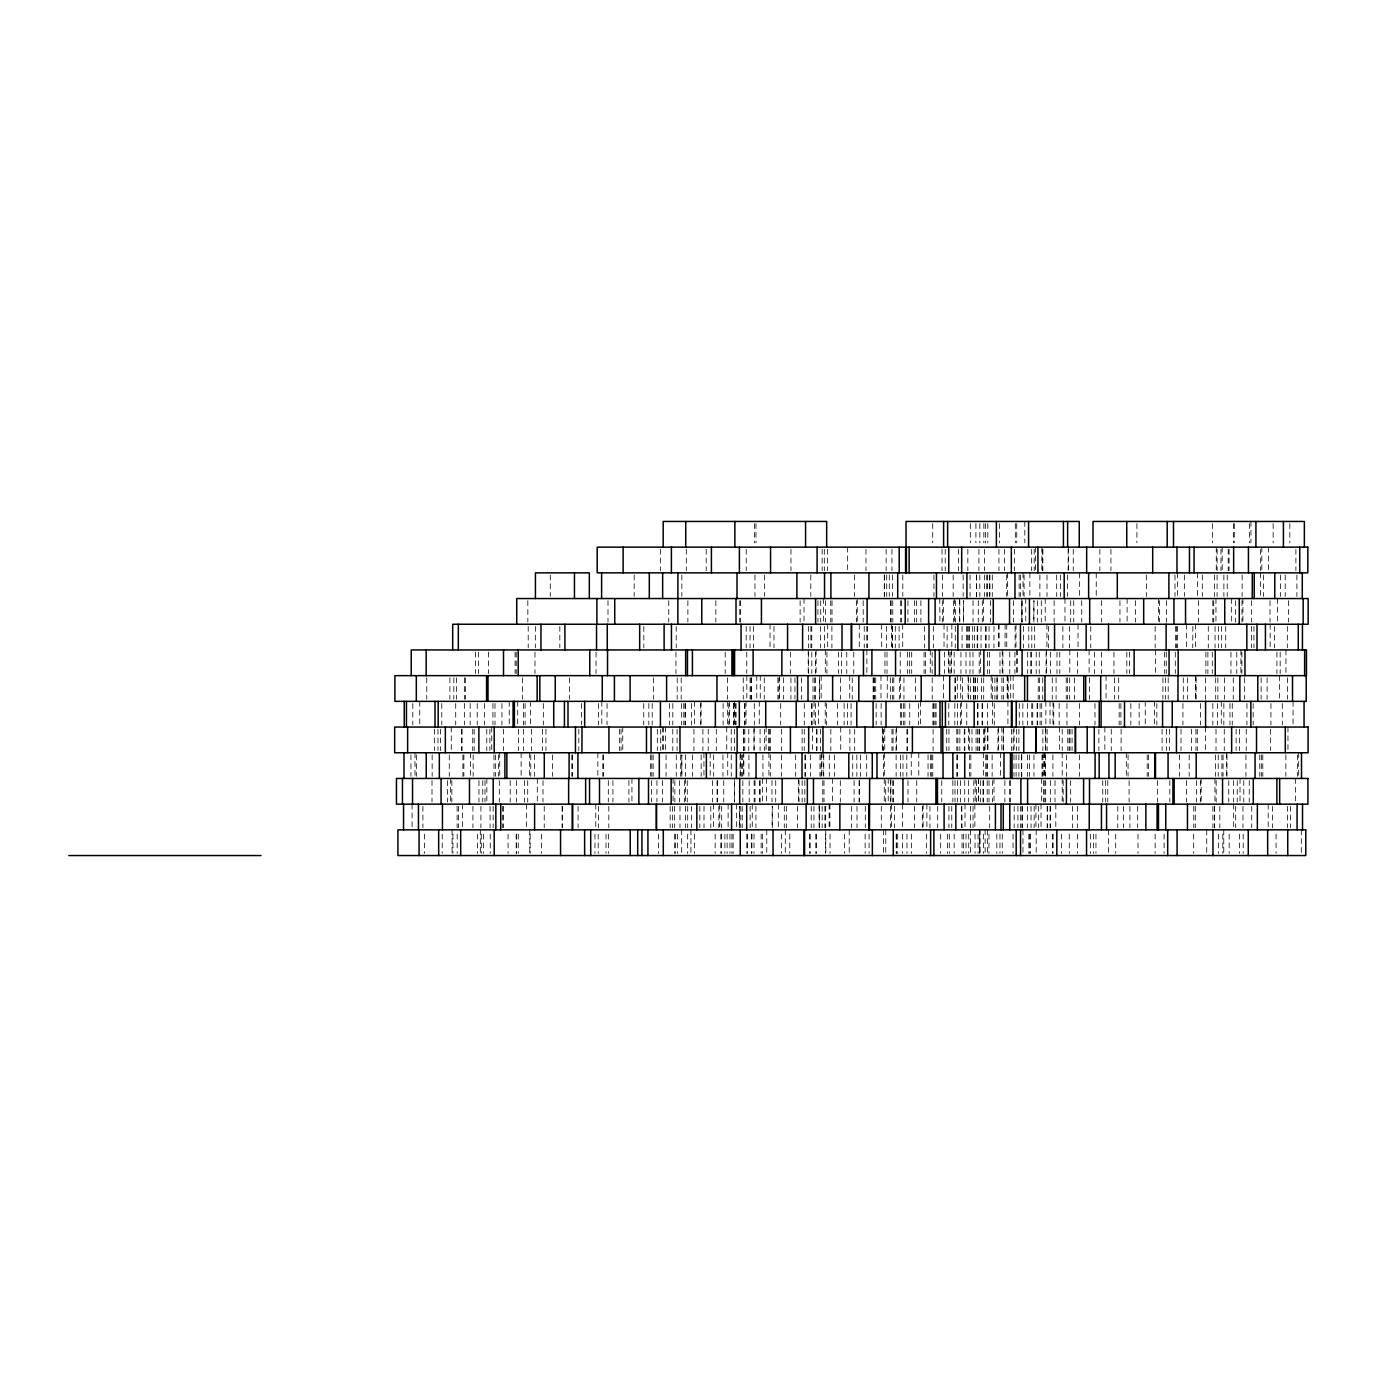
<?xml version="1.0" encoding="UTF-8"?>
<svg xmlns="http://www.w3.org/2000/svg" width="1377" height="1377" viewBox="0 0 1377 1377"><rect width="100%" height="100%" fill="white"/><g stroke="black" fill="none" stroke-linecap="round" stroke-linejoin="round"><path stroke-width="0.75" stroke-dasharray="5 3.75" d="M1301.299 829.849L1301.299 853.413M1298.683 752.754L1298.683 776.318M1297.392 754.889L1297.392 776.318M1296.893 574.984L1296.893 596.413M1295.895 549.285L1295.895 570.698M1295.361 778.453L1295.361 802.016M1293.072 701.358L1293.072 724.904M1290.438 806.302L1290.438 827.715M1289.819 523.587L1289.819 542.865M1288.614 600.682L1288.614 622.111M1287.96 727.056L1287.96 750.603M1287.426 677.794L1287.426 699.206M1287.529 806.302L1287.529 827.715M1287.323 626.397L1287.323 647.81M1285.946 649.944L1285.946 673.508M1285.877 754.889L1285.877 776.318M1285.206 574.984L1285.206 596.413M1282.297 703.492L1282.297 724.904M1280.507 574.984L1280.507 596.413M1280.162 652.096L1280.162 673.508M1279.44 675.642L1279.44 699.206M1277.615 598.547L1277.615 622.111M1276.927 652.096L1276.927 673.508M1276.066 834.135L1276.066 853.413M1274.534 626.397L1274.534 647.81M1273.157 523.587L1273.157 542.865M1272.382 806.302L1272.382 827.715M1270.937 703.492L1270.937 724.904M1270.661 729.19L1270.661 750.603M1270.007 600.682L1270.007 622.111M1270.162 624.246L1270.162 647.81M1268.458 547.151L1268.458 570.698M1268.183 804.151L1268.183 827.715M1267.098 677.794L1267.098 699.206M1263.57 574.984L1263.57 596.413M1262.795 754.889L1262.795 776.318M1261.831 547.151L1261.831 570.698M1261.315 754.889L1261.315 776.318M1261.125 677.794L1261.125 699.206M1260.643 549.285L1260.643 570.698M1260.523 572.849L1260.523 596.413M1259.766 754.889L1259.766 776.318M1253.948 626.397L1253.948 647.81M1253.173 703.492L1253.173 724.904M1251.71 806.302L1251.71 827.715M1251.486 600.682L1251.486 622.111M1251.469 626.397L1251.469 647.81M1250.953 521.453L1250.953 542.865M1249.628 523.587L1249.628 542.865M1249.249 780.587L1249.249 802.016M1246.942 703.492L1246.942 724.904M1246.237 729.19L1246.237 750.603M1245.944 754.889L1245.944 776.318M1244.653 677.794L1244.653 699.206M1243.792 780.587L1243.792 802.016M1242.966 806.302L1242.966 827.715M1243.19 834.135L1243.19 853.413M1242.915 598.547L1242.915 622.111M1242.123 574.984L1242.123 596.413M1242.002 600.682L1242.002 622.111M1241.882 652.096L1241.882 673.508M1240.918 649.944L1240.918 673.508M1240.023 778.453L1240.023 802.016M1239.61 834.135L1239.61 853.413M1239.369 729.19L1239.369 750.603M1237.234 780.587L1237.234 802.016M1236.77 652.096L1236.77 673.508M1236.133 729.19L1236.133 750.603M1235.496 600.682L1235.496 622.111M1235.668 806.302L1235.668 827.715M1234.291 523.587L1234.291 542.865M1233.482 523.587L1233.482 542.865M1233.551 780.587L1233.551 802.016M1233.672 804.151L1233.672 827.715M1233.258 677.794L1233.258 699.206M1232.26 703.492L1232.26 724.904M1231.331 598.547L1231.331 622.111M1230.952 652.096L1230.952 673.508M1229.971 703.492L1229.971 724.904M1229.162 834.135L1229.162 853.413M1229.076 549.285L1229.076 570.698M1228.749 780.587L1228.749 802.016M1228.215 549.285L1228.215 570.698M1227.217 574.984L1227.217 596.413M1226.941 754.889L1226.941 776.318M1226.7 752.754L1226.7 776.318M1225.719 626.397L1225.719 647.81M1224.377 677.794L1224.377 699.206M1224.256 729.19L1224.256 750.603M1223.895 574.984L1223.895 596.413M1223.843 703.492L1223.843 724.904M1223.774 829.849L1223.774 853.413M1223.051 754.889L1223.051 776.318M1222.81 834.135L1222.81 853.413M1222.174 547.151L1222.174 570.698M1221.898 754.889L1221.898 776.318M1221.657 626.397L1221.657 647.81M1221.279 701.358L1221.279 724.904M1220.986 549.285L1220.986 570.698M1219.833 806.302L1219.833 827.715M1218.628 626.397L1218.628 647.81M1218.335 834.135L1218.335 853.413M1218.232 754.889L1218.232 776.318M1217.87 677.794L1217.87 699.206M1217.543 703.492L1217.543 724.904M1217.148 549.285L1217.148 570.698M1217.079 574.984L1217.079 596.413M1216.27 547.151L1216.27 570.698M1216.011 729.19L1216.011 750.603M1216.166 780.587L1216.166 802.016M1215.96 598.547L1215.96 622.111M1215.702 677.794L1215.702 699.206M1215.392 754.889L1215.392 776.318M1215.065 626.397L1215.065 647.81M1214.944 778.453L1214.944 802.016M1214.617 574.984L1214.617 596.413M1214.634 806.302L1214.634 827.715M1214.376 806.302L1214.376 827.715M1213.739 600.682L1213.739 622.111M1212.81 600.682L1212.81 622.111M1212.844 703.492L1212.844 724.904M1212.896 806.302L1212.896 827.715M1212.535 523.587L1212.535 542.865M1212.276 652.096L1212.276 673.508M1208.283 626.397L1208.283 647.81M1207.887 652.096L1207.887 673.508M1206.734 829.849L1206.734 853.413M1205.891 652.096L1205.891 673.508M1205.615 677.794L1205.615 699.206M1205.495 727.056L1205.495 750.603M1202.31 574.984L1202.31 596.413M1201.14 778.453L1201.14 802.016M1200.52 703.492L1200.52 724.904M1200.589 780.587L1200.589 802.016M1198.386 600.682L1198.386 622.111M1197.594 572.849L1197.594 596.413M1197.267 729.19L1197.302 750.603M1196.458 780.587L1196.458 802.016M1196.045 677.794L1196.045 699.206M1195.959 729.19L1195.959 750.603M1195.821 675.642L1195.821 699.206M1195.494 624.246L1195.494 647.81M1195.391 675.642L1195.391 699.206M1195.288 806.302L1195.288 827.715M1193.79 806.302L1193.79 827.715M1193.67 834.135L1193.67 853.413M1192.878 626.397L1192.74 647.81M1191.484 729.19L1191.484 750.603M1189.194 754.889L1189.194 776.318M1187.662 677.794L1187.662 699.206M1186.509 780.587L1186.509 802.016M1186.372 624.246L1186.372 647.81M1184.358 574.984L1184.358 596.413M1183.273 677.794L1183.273 699.206M1182.929 703.492L1182.929 724.904M1181.001 729.19L1181.001 750.603M1179.555 754.889L1179.555 776.318M1177.559 572.849L1177.559 596.413M1177.49 626.397L1177.49 647.81M1176.302 626.397L1176.302 647.81M1175.734 626.397L1175.734 647.81M1175.287 652.096L1175.287 673.508M1174.994 574.984L1174.994 596.413M1169.83 780.587L1169.83 802.016M1169.348 729.19L1169.348 750.603M1168.195 677.794L1168.195 699.206M1166.56 600.682L1166.56 622.111M1166.612 729.19L1166.612 750.603M1166.267 652.096L1166.267 673.508M1165.355 677.794L1165.355 699.206M1164.667 652.096L1164.667 673.508M1164.099 834.135L1164.099 853.413M1162.928 677.794L1162.928 699.206M1162.085 729.19L1162.085 750.603M1159.451 600.682L1159.451 622.111M1158.522 598.547L1158.522 622.111M1157.644 780.587L1157.644 802.016M1156.852 703.492L1156.852 724.904M1155.527 649.944L1155.527 673.508M1155.148 626.397L1155.148 647.81M1155.114 834.135L1155.114 853.413M1154.511 701.358L1154.511 724.904M1148.47 754.889L1148.47 776.318M1147.196 754.889L1147.196 776.318M1146.335 574.984L1146.335 596.413M1145.251 701.358L1145.251 724.904M1139.14 703.492L1139.14 724.904M1138.022 834.135L1138.022 853.413M1137.695 806.302L1137.695 827.715M1136.903 523.587L1136.903 542.865M1135.543 600.682L1135.543 622.111M1130.861 703.492L1130.861 724.904M1129.915 806.302L1129.915 827.715M1129.501 652.096L1129.501 673.508M1129.088 780.587L1129.088 802.016M1128.056 754.889L1128.056 776.318M1127.109 598.547L1127.109 622.111M1126.834 652.096L1126.834 673.508M1126.3 752.754L1126.3 776.318M1123.391 806.302L1123.391 827.715M1121.102 729.19L1121.102 750.603M1120.895 703.492L1120.895 724.904M1119.949 600.682L1119.949 622.111M1119.174 703.492L1119.174 724.904M1118.692 677.794L1118.692 699.206M1117.78 806.302L1117.78 827.715M1115.714 834.135L1115.714 853.413M1114.441 677.794L1114.441 699.206M1113.959 652.096L1113.959 673.508M1111.273 729.19L1111.273 750.603M1110.929 549.285L1110.929 570.698M1108.451 829.849L1108.451 853.413M1107.779 780.587L1107.779 802.016M1106.058 675.642L1106.058 699.206M1105.662 780.587L1105.662 802.016M1104.853 727.056L1104.853 750.603M1102.753 780.587L1102.753 802.016M1101.669 600.682L1101.669 622.111M1101.445 652.096L1101.445 673.508M1099.862 549.285L1099.862 570.698M1098.88 729.19L1098.88 750.603M1096.23 572.849L1096.23 596.413M1095.954 834.135L1095.954 853.413M1094.99 703.492L1094.99 724.904M1094.577 652.096L1094.577 673.508M1093.458 834.135L1093.458 853.413M1090.756 626.397L1090.756 647.81M1090.636 834.135L1090.636 853.413M1089.396 677.794L1089.396 699.206M1089.104 649.944L1089.104 673.508M1081.754 600.682L1081.754 622.111M1079.654 572.849L1079.654 596.413M1079.534 703.492L1079.534 724.904M1079.448 754.889L1079.448 776.318M1078.036 624.246L1078.036 647.81M1077.606 652.096L1077.606 673.508M1077.485 834.135L1077.485 853.413M1077.365 806.302L1077.365 827.715M1074.456 677.794L1074.456 699.206M1073.75 600.682L1073.75 622.111M1073.268 549.285L1073.268 570.698M1072.597 806.302L1072.597 827.715M1072.063 729.19L1072.063 750.603M1070.704 600.682L1070.704 622.111M1070.669 780.587L1070.669 802.016M1070.032 729.19L1070.032 750.603M1069.809 649.944L1069.809 673.508M1069.55 626.397L1069.55 647.81M1069.654 677.794L1069.654 699.206M1069.103 729.19L1069.103 750.603M1069.241 834.135L1069.309 853.413M1068.363 547.151L1068.363 570.698M1068.139 549.285L1068.139 570.698M1067.743 729.19L1067.743 750.603M1067.433 574.984L1067.433 596.413M1067.399 677.794L1067.399 699.206M1066.934 703.492L1066.934 724.904M1066.59 754.889L1066.59 776.318M1066.228 677.794L1066.228 699.206M1064.972 598.547L1064.972 622.111M1063.164 780.587L1063.164 802.016M1062.872 626.397L1062.872 647.81M1062.218 729.19L1062.218 750.603M1062.201 778.453L1062.201 802.016M1062.201 752.754L1062.201 776.318M1061.564 834.135L1061.564 853.413M1060.376 574.984L1060.376 596.413M1059.774 652.096L1059.774 673.508M1059.653 727.056L1059.653 750.603M1059.154 703.492L1059.154 724.904M1056.985 652.096L1056.985 673.508M1056.693 574.984L1056.693 596.413M1056.073 677.794L1056.073 699.206M1055.815 804.151L1055.815 827.715M1055.023 780.587L1055.023 802.016M1054.111 600.682L1054.111 622.111M1053.749 703.492L1053.749 724.904M1053.044 834.135L1053.044 853.413M1052.992 701.358L1052.992 724.904M1052.906 754.889L1052.906 776.318M1052.699 834.135L1052.699 853.413M1052.252 677.794L1052.252 699.206M1050.599 652.096L1050.599 673.508M1050.341 780.587L1050.341 802.016M1050.41 806.302L1050.41 827.715M1050.031 701.358L1050.031 724.904M1050.083 806.302L1050.083 827.715M1048.517 626.397L1048.517 647.81M1047.553 806.302L1047.553 827.715M1047.002 574.984L1047.002 596.413M1047.14 729.19L1047.14 750.603M1047.174 806.302L1047.174 827.715M1046.933 624.246L1046.933 647.81M1046.554 649.944L1046.554 673.508M1046.572 834.135L1046.572 853.413M1046.072 652.096L1046.072 673.508M1045.866 701.358L1045.866 724.904M1045.78 729.19L1045.78 750.603M1045.711 780.587L1045.711 802.016M1045.401 727.056L1045.401 750.603M1045.401 754.889L1045.401 776.318M1045.212 598.547L1045.212 622.111M1044.919 752.754L1044.919 776.318M1044.782 780.587L1044.782 802.016M1044.644 752.754L1044.644 776.318M1043.525 780.587L1043.525 802.016M1043.198 752.754L1043.198 776.318M1042.888 549.285L1042.888 570.698M1042.75 677.794L1042.75 699.206M1042.871 729.19L1042.871 750.603M1042.888 754.889L1042.888 776.318M1042.286 549.285L1042.286 570.698M1041.924 547.151L1041.924 570.698M1041.993 754.889L1041.993 776.318M1041.701 703.492L1041.701 724.904M1041.683 778.453L1041.683 802.016M1041.305 600.682L1041.305 622.111M1041.029 804.151L1041.029 827.715M1039.876 574.984L1039.876 596.413M1040.083 703.492L1040.083 724.904M1039.549 677.794L1039.549 699.206M1039.256 652.096L1039.256 673.508M1038.654 806.302L1038.654 827.715M1038.275 677.794L1038.172 699.206M1037.329 600.682L1037.329 622.111M1037.363 703.492L1037.363 724.904M1037.105 703.492L1037.105 724.904M1036.21 652.096L1036.21 673.508M1036.192 829.849L1036.192 853.413M1035.934 804.151L1035.934 827.715M1035.401 547.151L1035.401 570.698M1034.678 626.397L1034.678 647.81M1034.196 549.285L1034.196 570.698M1034.161 806.302L1034.161 827.715M1033.972 754.889L1033.972 776.318M1032.767 703.492L1032.767 724.904M1031.803 626.397L1031.803 647.81M1031.666 549.285L1031.666 570.698M1031.631 652.096L1031.631 673.508M1031.786 703.492L1031.786 724.904M1031.046 806.302L1031.046 827.715M1030.753 652.096L1030.753 673.508M1030.116 834.135L1030.116 853.413M1029.858 572.849L1029.858 596.413M1029.962 834.135L1029.962 853.413M1029.359 754.889L1029.359 776.318M1028.791 626.397L1028.791 647.81M1028.808 834.135L1028.808 853.413M1027.672 652.096L1027.672 673.508M1027.586 754.889L1027.586 776.318M1027.431 703.492L1027.431 724.904M1027.345 806.302L1027.345 827.715M1025.762 598.547L1025.762 622.111M1024.815 521.453L1024.815 542.865M1024.075 574.984L1024.075 596.413M1023.507 626.397L1023.507 647.81M1023.059 572.849L1023.059 596.413M1022.956 829.849L1022.956 853.413M1022.853 703.492L1022.853 724.904M1022.061 600.682L1022.061 622.111M1022.25 806.302L1022.25 827.715M1021.854 600.682L1021.854 622.111L1021.734 598.547M1021.768 754.889L1021.768 776.318M1021.958 806.302L1021.958 827.715M1021.527 754.889L1021.527 776.318M1021.39 754.889L1021.39 776.318M1020.391 574.984L1020.391 596.413M1020.409 806.302L1020.409 827.715M1019.29 703.492L1019.29 724.904M1019.135 574.984L1019.135 596.413M1018.86 729.19L1018.86 750.603M1018.877 754.889L1018.877 776.318M1017.93 806.302L1017.93 827.715M1017.431 649.944L1017.431 673.508M1016.742 523.587L1016.742 542.865M1016.467 649.944L1016.467 673.508M1016.364 729.19L1016.364 750.603M1016.106 754.889L1016.106 776.318M1016.002 624.246L1016.002 647.81M1015.314 523.587L1015.314 542.865M1015.09 626.397L1015.09 647.81M1014.935 652.096L1014.935 673.508M1014.539 549.285L1014.539 570.698M1014.057 727.056L1014.057 750.603M1014.161 806.302L1014.161 827.715M1013.971 754.889L1013.971 776.318M1013.541 600.682L1013.541 622.111M1013.162 675.642L1013.162 699.206M1013.145 729.19L1013.145 750.603M1013.042 834.135L1013.042 853.413M1011.596 729.19L1011.596 750.603M1010.718 675.642L1010.718 699.206M1010.443 780.587L1010.443 802.016M1009.754 652.096L1009.754 673.508M1009.599 780.587L1009.599 802.016M1008.153 677.794L1008.153 699.206M1007.74 675.642L1007.74 699.206M1007.912 701.358L1007.912 724.904M1007.396 572.849L1007.396 596.413M1007.155 675.642L1007.155 699.206M1006.69 574.984L1006.69 596.413M1006.742 624.246L1006.742 647.81M1005.072 624.246L1005.072 647.81M1004.866 780.587L1004.866 802.016M1004.384 549.285L1004.384 570.698M1003.644 677.794L1003.644 699.206M1003.506 727.056L1003.506 750.603M1003.248 729.19L1003.248 750.603M1002.904 652.096L1002.904 673.508M1002.249 834.135L1002.249 853.413M1002.232 649.944L1002.232 673.508M1001.922 677.794L1001.922 699.206M1001.854 727.056L1001.854 750.603M1000.477 752.754L1000.477 776.318M999.977 652.096L999.977 673.508M999.96 834.135L999.96 853.413M999.461 523.587L999.461 542.865M998.927 549.285L998.927 570.698M998.996 624.246L999.048 647.81M998.755 624.246L998.755 647.81M998.6 727.056L998.6 750.603M997.964 729.19L997.964 750.603M996.828 834.135L996.828 853.413M994.882 677.794L994.882 699.206M994.28 703.492L994.28 724.904M993.97 626.397L993.97 647.81M993.97 778.453L994.022 802.016M992.61 677.794L992.61 699.206M992.593 701.358L992.593 724.904M992.628 780.587L992.628 802.016M992.301 574.984L992.301 596.413M992.128 754.889L992.128 776.318M991.199 675.642L991.199 699.206M990.39 600.682L990.39 622.111M989.943 574.984L989.943 596.413M989.702 806.302L989.702 827.715M989.478 574.984L989.478 596.413M989.461 652.096L989.461 673.508M989.03 626.397L989.03 647.81M989.013 780.587L989.013 802.016M988.961 834.135L988.961 853.413M987.929 727.056L987.929 750.603M987.808 523.587L987.808 542.865M987.619 754.889L987.619 776.318M987.412 574.984L987.412 596.413M987.498 652.096L987.498 673.508M987.533 703.492L987.533 724.904M987.567 727.056L987.567 750.603M987.412 829.849L987.412 853.413M987.206 780.587L987.206 802.016M986.741 574.984L986.741 596.413M986.758 754.889L986.793 776.318M986.104 626.397L986.104 647.81M985.691 626.397L985.691 647.81M985.725 754.889L985.725 776.318M985.416 523.587L985.416 542.865M985.071 727.056L985.071 750.603M985.123 829.849L985.123 853.413M984.607 574.984L984.607 596.413M984.383 549.285L984.383 570.698M984.348 729.19L984.348 750.603M983.866 523.587L983.866 542.865M983.694 677.794L983.694 699.206M983.505 598.547L983.505 622.111M983.367 729.19L983.367 750.603M983.35 752.754L983.35 776.318M983.367 780.587L983.367 802.016M983.471 834.135L983.471 853.413M983.006 780.587L983.006 802.016M982.662 703.492L982.662 724.904M982.3 600.682L982.3 622.111M982.059 703.492L982.059 724.904M981.594 677.794L981.594 699.206M981.026 626.397L981.026 647.81M980.631 649.944L980.631 673.508M980.613 780.587L980.613 802.016M980.131 829.849L980.131 853.413M979.839 523.587L979.839 542.865M979.839 574.984L979.839 596.413M979.684 834.135L979.684 853.413M979.529 729.19L979.529 750.603M979.391 829.849L979.391 853.413M979.185 652.096L979.185 673.508M978.909 549.285L978.909 570.698M978.961 729.19L978.961 750.603M978.617 778.453L978.617 802.016M978.272 600.682L978.272 622.111M978.376 778.453L978.307 802.016M977.877 703.492L977.877 724.904M978.049 834.135L978.049 853.413M977.722 626.397L977.722 647.81M977.618 677.794L977.618 699.206M977.739 703.492L977.739 724.904M977.618 729.19L977.618 750.603M977.171 626.397L977.171 647.81M976.5 574.984L976.637 596.413M976.568 780.587L976.568 802.016M976.396 574.984L976.396 596.413M975.914 523.587L975.914 542.865M976.069 729.19L976.069 750.603M975.536 677.794L975.536 699.206M975.191 778.453L975.191 802.016M975.036 834.135L975.036 853.413M974.882 677.794L974.882 699.206M974.864 804.151L974.864 827.715M974.4 626.397L974.4 647.81M973.591 677.794L973.591 699.206M973.814 780.587L973.814 802.016M973.35 677.794L973.35 699.206M973.023 600.682L973.023 622.111M972.988 652.096L972.988 673.508M973.04 806.302L973.04 827.715M972.696 626.397L972.696 647.81M971.973 729.19L971.973 750.603M970.854 754.889L970.854 776.318M970.492 677.794L970.492 699.206M970.613 829.849L970.613 853.413M970.303 523.587L970.303 542.865M970.389 806.302L970.389 827.715M970.062 574.984L970.062 596.413M969.959 652.096L969.959 673.508M969.546 754.889L969.546 776.318M969.305 729.19L969.305 750.603M969.201 626.397L969.201 647.81M968.909 626.397L968.909 647.81M968.737 834.135L968.737 853.413M968.496 677.794L968.496 699.206M968.633 727.056L968.633 750.603M968.651 780.587L968.651 802.016M967.842 549.285L967.842 570.698M968.083 675.642L968.083 699.206M967.532 626.397L967.532 647.81M966.774 703.492L966.774 724.904M966.499 626.397L966.499 647.81M966 652.096L966 673.508M966.017 834.135L966.017 853.413M965.002 804.151L965.002 827.715M964.829 729.19L964.829 750.603M964.743 780.587L964.743 802.016M964.261 729.19L964.261 750.603M963.504 834.135L963.504 853.413M963.143 574.984L963.143 596.413M962.557 677.794L962.557 699.206M962.058 626.397L962.058 647.81M961.8 806.302L962.075 827.715M962.058 834.135L962.058 853.413M961.335 701.358L961.335 724.904M961.439 806.302L961.439 827.715M960.957 652.096L960.957 673.508M960.733 675.642L960.733 699.206M960.526 703.492L960.526 724.904M960.526 780.587L960.526 802.016M959.821 600.682L959.821 622.111M959.855 729.19L959.855 750.603M959.459 598.547L959.459 622.111M958.426 549.285L958.426 570.698M957.858 729.19L957.858 750.603M957.497 703.492L957.497 724.904M957.531 754.889L957.531 776.318M957.652 780.587L957.652 802.016M957.308 675.642L957.308 699.206M956.808 729.19L956.808 750.603M956.808 754.889L956.808 776.318M955.5 600.682L955.5 622.111M955.277 626.397L955.277 647.81M955.242 677.794L955.242 699.206M955.036 677.794L955.001 699.206M955.018 780.587L955.018 802.016M954.846 703.492L954.846 724.904M954.381 598.547L954.381 622.111M954.175 652.096L954.175 673.508M954.158 834.135L954.158 853.413M953.659 600.682L953.659 622.111M953.159 574.984L953.159 596.413M952.867 780.587L952.867 802.016M951.851 624.246L951.851 647.81M951.765 806.302L951.765 827.715M951.352 649.944L951.352 673.508M950.87 652.096L950.87 673.508M949.304 834.135L949.304 853.413M949.132 652.096L949.132 673.508M948.942 729.19L948.942 750.603M948.925 806.302L948.925 827.715M948.787 703.492L948.787 724.904M948.546 649.944L948.546 673.508M947.428 834.135L947.428 853.413M947.118 626.397L947.118 647.81M946.722 729.19L946.722 750.603M945.207 549.285L945.207 570.698M944.605 652.096L944.605 673.508M944.037 624.246L944.037 647.81M943.538 675.642L943.538 699.206M943.331 598.547L943.331 622.111M942.384 574.984L942.384 596.413M942.316 600.682L942.316 622.111M942.023 549.285L942.023 570.698M941.765 780.587L941.765 802.016M940.68 834.135L940.68 853.413M939.785 598.547L939.94 622.111M937.703 806.302L937.703 827.715M936.067 703.492L936.067 724.904M934.983 703.492L934.983 724.904M933.95 574.984L933.95 596.413M933.726 703.492L933.726 724.904M933.348 626.397L933.348 647.81M932.9 703.492L932.9 724.904M933.09 729.19L933.09 750.603M932.711 523.587L932.711 542.865M932.78 754.889L932.78 776.318M932.143 652.096L932.143 673.508M932.212 677.794L932.212 699.206M931.695 754.889L931.695 776.318M930.267 649.944L930.267 673.508M930.422 754.889L930.422 776.318M929.957 806.302L929.957 827.715M928.046 754.889L928.046 776.318M926.893 804.151L926.893 827.715M926.342 834.135L926.342 853.413M925.464 652.096L925.464 673.508M924.466 626.397L924.466 647.81M924.07 652.096L924.07 673.508M923.124 804.151L923.124 827.715M922.315 806.302L922.315 827.715M920.903 600.682L920.903 622.111M920.611 701.358L920.611 724.904M918.786 752.754L918.786 776.318M918.511 703.492L918.511 724.904M916.497 600.682L916.497 622.111M916.738 780.587L916.738 802.016M915.602 677.794L915.602 699.206M914.552 600.682L914.552 622.111M914.517 806.302L914.517 827.715M911.694 652.096L911.694 673.508M911.54 834.135L911.54 853.413M911.247 752.754L911.247 776.318M909.749 703.492L909.749 724.904M909.474 652.096L909.474 673.508M907.925 600.682L907.925 622.111M907.977 780.587L907.977 802.016M907.701 729.19L907.615 750.603M907.391 652.096L907.391 673.508M906.944 729.19L906.944 750.603M906.789 754.889L906.789 776.318M906.978 834.135L906.978 853.413M904.878 703.492L904.878 724.904M903.949 677.794L903.949 699.206M903.329 703.492L903.329 724.904M902.985 754.889L902.985 776.318M902.83 574.984L902.83 596.413M902.727 624.246L902.727 647.81M902.572 804.151L902.417 827.715M902.469 834.135L902.469 853.413M901.367 600.682L901.367 622.111M901.539 703.492L901.539 724.904M900.678 600.682L900.678 622.111M900.627 675.642L900.627 699.206M900.42 703.492L900.42 724.904M900.489 754.889L900.489 776.318M900.214 652.096L900.214 673.508M899.336 677.794L899.336 699.206M899.095 626.397L899.095 647.81M897.718 834.135L897.718 853.413M896.616 727.056L896.616 750.603M896.634 834.135L896.634 853.413M896.134 754.889L896.134 776.318M896.203 834.135L896.203 853.413M896.014 729.19L896.014 750.603M895.291 626.397L895.291 647.81M894.396 806.302L894.396 827.715M893.793 677.794L893.793 699.206M893.329 780.587L893.329 802.016M893.071 729.19L893.071 750.603M892.744 600.682L892.83 622.111M892.812 780.587L892.812 802.016M892.623 574.984L892.623 596.413M892.503 626.397L892.503 647.81M892.64 677.794L892.64 699.206M892.262 626.397L892.262 647.81M891.952 549.285L891.952 570.698M891.969 729.19L891.969 750.603M891.625 624.246L891.625 647.81M891.47 804.151L891.47 827.715M891.16 600.682L891.16 622.111M890.867 778.453L890.885 802.016M890.558 600.682L890.558 622.111M890.351 780.587L890.351 802.016M890.437 806.302L890.437 827.715M890.334 677.794L890.334 699.206M889.284 574.984L889.284 596.413M888.217 778.453L888.217 802.016M887.253 675.642L887.253 699.206M887.012 652.096L887.012 673.508M886.736 574.984L886.736 596.413M886.427 626.397L886.427 647.81M886.134 549.285L886.134 570.698M885.79 829.849L885.772 853.413M885.686 780.587L885.686 802.016M884.946 652.096L884.946 673.508M884.757 727.056L884.757 750.603M884.447 574.984L884.447 596.413M884.344 752.754L884.344 776.318M884.275 574.984L884.275 596.413M884.258 778.453L884.258 802.016M883.466 754.889L883.466 776.318M883.621 829.849L883.621 853.413M883.363 729.19L883.363 750.603M882.743 729.19L882.795 750.603M882.347 727.056L882.347 750.603M881.624 624.246L881.728 647.81M881.297 806.302L881.297 827.715M880.987 675.642L880.987 699.206M881.125 703.492L881.125 724.904M876.133 703.492L876.133 724.904M875.738 677.794L875.738 699.206M874.567 677.794L874.567 699.206M873.775 677.794L873.775 699.206M873.104 677.794L873.104 699.206M869.076 834.135L869.076 853.413M867.493 626.397L867.493 647.81M866.873 649.944L866.873 673.508M866.77 626.397L866.77 647.81M866.684 754.889L866.684 776.318M865.978 549.285L865.978 570.698M865.29 806.302L865.29 827.715M865.135 834.135L865.135 853.413M864.24 626.397L864.24 647.81M863.172 600.682L863.172 622.111M860.573 754.889L860.573 776.318M859.541 780.587L859.541 802.016M859.282 624.246L859.282 647.81M859.076 780.587L859.076 802.016M857.269 598.547L857.269 622.111M856.838 754.889L856.838 776.318M857.01 806.302L857.01 827.715M856.356 600.682L856.356 622.111M854.583 574.984L854.583 596.413M854.704 729.19L854.704 750.603M854.101 780.587L854.101 802.016M853.774 652.096L853.774 673.508M852.724 754.889L852.724 776.318M852.225 677.794L852.225 699.206M851.657 806.302L851.657 827.715M851.072 703.492L851.072 724.904M849.747 675.642L849.747 699.206M849.884 729.19L849.884 750.603M849.213 829.849L849.213 853.413M847.647 547.151L847.647 570.698M847.389 703.492L847.389 724.904M846.769 652.096L846.769 673.508M844.566 834.135L844.566 853.413M844.118 703.492L844.118 724.904M841.416 652.096L841.416 673.508M840.538 677.794L840.538 699.206M840.727 727.056L840.727 750.603M840.314 780.587L840.314 802.016M838.576 652.096L838.576 673.508M837.612 703.492L837.612 724.904M834.617 754.889L834.617 776.318M832.62 778.453L832.62 802.016M832.018 600.682L832.018 622.111M831.897 626.397L831.897 647.81M830.761 600.682L830.761 622.111M830.83 729.19L830.83 750.603M829.901 804.151L829.901 827.715M830.021 834.135L830.021 853.413M829.281 754.889L829.281 776.318M829.126 804.151L829.126 827.715M827.697 624.246L827.697 647.81M827.491 549.285L827.491 570.698M826.94 652.096L826.94 673.508M826.355 703.492L826.355 724.904M825.529 600.682L825.529 622.111M825.684 806.302L825.684 827.715M825.804 829.849L825.804 853.413M825.305 649.944L825.305 673.508M825.46 834.135L825.46 853.413M825.219 701.358L825.219 724.904M824.909 806.302L824.909 827.715M824.427 626.397L824.427 647.81M824.324 549.285L824.324 570.698M823.997 780.587L823.997 802.016M823.756 754.889L823.756 776.318M823.36 598.547L823.36 622.111M823.033 752.754L823.136 776.318M822.775 780.587L822.775 802.016M822.155 549.285L822.155 570.698M822.172 806.302L822.172 827.715M821.415 752.754L821.415 776.318M821.174 675.642L821.174 699.206M821.088 754.889L821.088 776.318M820.709 600.682L820.709 622.111M820.503 626.397L820.503 647.81M820.572 729.19L820.572 750.603M819.986 754.889L819.986 776.318M819.573 677.794L819.573 699.206L819.47 675.642M819.59 806.302L819.59 827.715M819.281 806.302L819.281 827.715M819.143 804.151L819.143 827.715M818.626 701.358L818.351 724.904M817.955 600.682L817.955 622.111M817.026 729.19L817.026 750.603M816.578 729.19L816.578 750.603M816.527 834.135L816.527 853.413M816.113 649.944L816.113 673.508M815.786 834.135L815.786 853.413M815.494 652.096L815.494 673.508M815.511 703.492L815.511 724.904M815.339 677.794L815.339 699.206M814.719 677.794L814.719 699.206M814.065 701.358L814.065 724.904M813.927 806.302L813.927 827.715M812.998 677.794L812.998 699.206M812.464 727.056L812.464 750.603M812.103 703.492L812.103 724.904M811.759 626.397L811.759 647.81M811.828 652.096L811.828 673.508M811.655 703.492L811.655 724.904M811.208 806.302L811.208 827.715M810.898 626.397L810.898 647.81M810.812 574.984L810.812 596.413M810.64 754.889L810.64 776.318M810.21 834.135L810.21 853.413M809.418 834.135L809.418 853.413M808.54 626.397L808.54 647.81M808.419 652.096L808.419 673.508M808.196 649.944L808.196 673.508M805.304 754.889L805.304 776.318M804.977 754.889L804.977 776.318M804.839 780.587L804.839 802.016M804.288 703.492L804.288 724.904M804.03 598.547L804.03 622.111M804.254 729.19L804.254 750.603M802.12 729.19L802.12 750.603M802.154 780.587L802.154 802.016M801.397 677.794L801.397 699.206M800.123 600.682L800.123 622.111M799.021 780.587L799.021 802.016M798.419 778.453L798.419 802.016M797.576 806.302L797.576 827.715M795.665 754.889L795.665 776.318M794.959 677.794L794.959 699.206M790.966 549.285L790.966 570.698M790.932 677.794L790.932 699.206M790.329 652.096L790.329 673.508M789.796 834.135L789.796 853.413M786.319 806.302L786.319 827.715M785.286 829.849L785.286 853.413M784.305 806.302L784.305 827.715M783.651 677.794L783.651 699.206M781.637 729.19L781.637 750.603M781.499 754.889L781.499 776.318M781.413 834.135L781.413 853.413M780.69 703.492L780.69 724.904M779.657 675.642L779.657 699.206M778.934 677.794L778.934 699.206M778.315 804.151L778.315 827.715M777.902 677.794L777.902 699.206M775.716 780.587L775.716 802.016M773.994 626.397L773.994 647.81M771.998 780.587L771.998 802.016M770.328 729.19L770.328 750.603M770.311 754.889L770.311 776.318M770.036 624.246L770.036 647.81M769.347 729.19L769.347 750.603M768.934 752.754L768.934 776.318M768.366 729.19L768.366 750.603M766.765 829.849L766.765 853.413M766.576 778.453L766.628 802.016M766.077 727.056L766.077 750.603M764.631 574.984L764.631 596.413M764.252 677.794L764.252 699.206M764.373 729.19L764.373 750.603M762.927 754.889L762.927 776.318M762.531 778.453L762.531 802.016M762.428 834.135L762.428 853.413M761.137 834.135L761.137 853.413M760.259 675.642L760.259 699.206M760.173 780.587L760.173 802.016M760.07 729.19L760.07 750.603M759.278 701.358L759.278 724.904M759.381 780.587L759.381 802.016M756.782 675.642L756.782 699.206M755.973 523.587L755.973 542.865M755.921 806.302L755.921 827.715M754.975 574.984L754.975 596.413M755.026 780.587L755.026 802.016M754.424 523.587L754.424 542.865M754.303 703.492L754.303 724.904M754.097 727.056L754.097 750.603M754.166 780.587L754.166 802.016M754.011 729.19L754.011 750.603M754.028 834.135L754.028 853.413M753.494 626.397L753.494 647.81M752.255 804.151L752.255 827.715M751.962 834.135L751.842 853.413M751.36 677.794L751.36 699.206M751.343 834.135L751.343 853.413M751.016 677.794L751.016 699.206M750.138 806.302L750.138 827.715M750.052 626.397L750.052 647.81M750.069 677.794L750.069 699.206M748.933 754.889L748.933 776.318M749.174 780.587L749.174 802.016M748.778 729.19L748.778 750.603M747.556 834.135L747.556 853.413M746.764 652.096L746.764 673.508M746.833 675.642L746.833 699.206M746.799 834.135L746.799 853.413M746.214 549.285L746.214 570.698M746.179 626.397L746.179 647.81M746.024 701.358L746.024 724.904M745.009 703.492L745.009 724.904M744.63 703.492L744.63 724.904M744.837 729.19L744.837 750.603M743.804 729.19L743.804 750.603M743.769 752.754L743.769 776.318L743.7 754.889M743.253 677.794L743.253 699.206M743.46 729.19L743.46 750.603M742.84 780.587L742.84 802.016M742.41 754.889L742.41 776.318M742.255 806.302L742.255 827.715M741.36 754.889L741.36 776.318M740.654 600.682L740.654 622.111M740.774 806.302L740.774 827.715M740.447 752.754L740.447 776.318M740.051 754.889L740.051 776.318M739.759 600.682L739.759 622.111M736.626 804.151L736.626 827.715M736.058 703.492L736.058 724.904M735.198 703.492L735.198 724.904M734.595 780.587L734.595 802.016L734.475 778.453M734.509 701.358L734.509 724.904M734.561 729.19L734.561 750.603M733.821 703.492L733.821 724.904M733.373 703.492L733.373 724.904M733.132 834.135L733.132 853.413M731.927 834.135L731.927 853.413M731.239 729.19L731.239 750.603M731.256 754.889L731.256 776.318M729.948 834.135L729.948 853.413M729.362 701.358L729.362 724.904M728.794 703.492L728.794 724.904M728.123 804.151L728.123 827.715M727.727 752.754L727.727 776.318M727.521 677.794L727.521 699.206M727.349 701.358L727.349 724.904M727.142 834.135L727.142 853.413M726.746 727.056L726.746 750.603M725.197 652.096L725.197 673.508M724.922 834.135L724.887 853.413M723.751 780.587L723.751 802.016M723.114 703.492L723.114 724.904M722.942 754.889L722.942 776.318M721.668 806.302L721.668 827.715M721.221 834.135L721.221 853.413M720.963 834.135L720.963 853.413M719.758 804.151L719.758 827.715M718.846 806.302L718.846 827.715M717.658 780.587L717.503 802.016M717.056 780.587L717.056 802.016M716.298 729.19L716.298 750.603M715.851 600.682L715.851 622.111M715.162 834.135L715.162 853.413M713.665 754.889L713.665 776.318M713.596 804.151L713.596 827.715M712.374 780.587L712.374 802.016M710.807 806.302L710.807 827.715M710.171 752.754L710.171 776.318M708.26 729.19L708.208 750.603M706.194 549.285L706.194 570.698M703.94 752.754L703.94 776.318M704.008 806.302L704.008 827.715M702.907 729.19L702.907 750.603M701.048 701.358L701.048 724.904M701.151 754.889L701.151 776.318M700.721 703.492L700.721 724.904M699.809 806.302L699.809 827.715M694.49 701.358L694.49 724.904M694.628 834.135L694.628 853.413M693.939 729.19L693.939 750.603M692.493 754.889L692.493 776.318M691.598 703.492L691.598 724.904M691.357 806.302L691.357 827.715M690.927 829.849L690.927 853.413M687.88 600.682L687.88 622.111M687.691 806.302L687.691 827.715M687.657 834.135L687.657 853.413M687.261 780.587L687.261 802.016M686.297 549.285L686.297 570.698M685.643 754.889L685.643 776.318M685.453 703.492L685.453 724.904M685.436 778.453L685.436 802.016M685.505 806.302L685.505 827.715M685.006 703.492L685.006 724.904M684.472 780.587L684.472 802.016M683.784 703.492L683.784 724.904M681.856 574.984L681.856 596.413M681.667 703.492L681.667 724.904M681.667 829.849L681.667 853.413M681.167 677.794L681.167 699.206M680.686 754.889L680.686 776.318M679.963 806.302L679.963 827.715M679.584 780.587L679.584 802.016M677.45 834.135L677.45 853.413M677.191 677.794L677.191 699.206M677.071 729.19L677.071 750.603M676.21 626.397L676.21 647.81M676.262 754.889L676.262 776.318M675.952 652.096L675.952 673.508M675.608 834.135L675.608 853.413M674.868 780.587L674.868 802.016M674.661 806.302L674.661 827.715M674.661 834.135L674.661 853.413M673.078 778.453L673.078 802.016M672.819 703.492L672.819 724.904M672.768 729.19L672.768 750.603M672.63 806.302L672.63 827.715M670.151 806.302L670.151 827.715M669.48 703.492L669.48 724.904M668.757 600.682L668.757 622.111M666.055 754.889L666.055 776.318M665.59 727.056L665.59 750.603M663.611 727.056L663.611 750.603M662.595 780.587L662.595 802.016M662.423 727.056L662.423 750.603M660.719 729.19L660.719 750.603M660.358 549.285L660.358 570.698M658.55 834.135L658.55 853.413M657.328 729.19L657.328 750.603M656.932 780.587L656.932 802.016M653.369 677.794L653.369 699.206M653.146 754.889L653.146 776.318M652.199 703.492L652.199 724.904M651.803 754.889L651.803 776.318M651.545 780.587L651.545 802.016M650.495 754.889L650.495 776.318M648.842 703.492L648.842 724.904M643.816 626.397L643.816 647.81M643.747 703.492L643.747 724.904M634.177 574.984L634.177 596.413M631.94 778.453L631.94 802.016M628.91 780.587L628.91 802.016M622.765 727.056L622.765 750.603M621.061 729.19L621.061 750.603M619.478 729.19L619.478 750.603M612.92 780.587L612.92 802.016M608.823 806.302L608.823 827.715M608.359 834.135L608.359 853.413M608.307 780.587L608.307 802.016M607.997 600.682L607.997 622.111M607.05 703.492L607.05 724.904M606.035 834.135L606.035 853.413M603.608 754.889L603.608 776.318M602.799 754.889L602.799 776.318M601.818 701.358L601.818 724.904M598.479 703.492L598.479 724.904M598.358 806.302L598.358 827.715M598.203 834.135L598.203 853.413M597.842 752.754L597.842 776.318M596.034 652.096L596.034 673.508M595.793 804.151L595.793 827.715M594.967 834.135L594.967 853.413M581.421 703.492L581.421 724.904M578.822 729.19L578.822 750.603M578.082 806.302L578.082 827.715M572.247 754.889L572.247 776.318M571.971 754.889L571.971 776.318M569.476 677.794L569.476 699.206M562.642 806.302L562.642 827.715M562.091 806.302L562.091 827.715M559.837 626.397L559.837 647.81M552.487 754.889L552.487 776.318M550.284 574.984L550.284 596.413M545.929 729.19L545.929 750.603M544.225 806.302L544.225 827.715M543.33 703.492L543.33 724.904M543.003 780.587L543.003 802.016M542.418 729.19L542.418 750.603M541.591 834.135L541.591 853.413M537.305 778.453L537.305 802.016M535.343 626.397L535.343 647.81M534.982 652.096L534.982 673.508M534.551 754.889L534.551 776.318M531.574 729.19L531.574 750.603M530.782 754.889L530.782 776.318M530.593 701.358L530.593 724.904M530.111 834.135L530.111 853.413M529.784 829.849L529.784 853.413M529.457 752.754L529.457 776.318M528.2 626.397L528.2 647.81M527.839 600.682L527.839 622.111M527.718 780.587L527.718 802.016M526.375 804.151L526.324 827.715M525.102 703.492L525.102 724.904M524.482 780.587L524.482 802.016M523.518 703.492L523.518 724.904M523.432 729.19L523.432 750.603M522.485 677.794L522.485 699.206M521.126 752.754L521.126 776.318M518.492 729.19L518.492 750.603M518.268 834.135L518.268 853.413M517.7 701.358L517.7 724.904M516.427 780.587L516.427 802.016M516.375 834.135L516.375 853.413M516.203 652.096L516.203 673.508M516.186 834.135L516.186 853.413M515.084 652.096L515.084 673.508M510.196 780.587L510.196 802.016M509.232 701.358L509.232 724.904M508.079 834.135L508.079 853.413M503.38 729.19L503.38 750.603M503.621 806.302L503.621 827.715M502.674 806.302L502.674 827.715M501.951 703.492L501.951 724.904M499.696 752.754L499.765 776.318M499.3 780.587L499.3 802.016M498.44 754.889L498.44 776.318M495.376 754.889L495.376 776.318M494.997 703.492L494.997 724.904M493.964 754.889L493.964 776.318M493.138 806.302L493.138 827.715M492.932 703.492L492.932 724.904M491.744 727.056L491.744 750.603M490.229 834.135L490.229 853.413M489.885 729.19L489.885 750.603M490.057 806.302L490.057 827.715M488.594 652.096L488.594 673.508M486.787 729.19L486.787 750.603M486.838 778.453L486.838 802.016M484.997 780.587L484.997 802.016M484.429 703.492L484.429 724.904M483.534 834.135L483.534 853.413M482.759 780.587L482.759 802.016M481.279 834.135L481.279 853.413M480.917 806.302L480.917 827.715M480.315 829.849L480.315 853.413M478.972 780.587L478.972 802.016M478.594 652.096L478.594 673.508M477.492 834.135L477.492 853.413M477.217 703.492L477.217 724.904M475.444 652.096L475.444 673.508M474.17 729.19L474.17 750.603M473.154 754.889L473.154 776.318M472.741 729.19L472.741 750.603M472.931 806.302L472.931 827.715M470.521 752.754L470.521 776.318M470.159 703.492L470.159 724.904M465.116 677.794L465.116 699.206M464.858 677.794L464.858 699.206M464.359 703.492L464.359 724.904M463.877 754.889L463.877 776.318M462.896 754.889L462.896 776.318M462.517 804.151L462.517 827.715M462.087 729.19L462.087 750.603M461.398 729.19L461.398 750.603M458.541 806.302L458.541 827.715M457.112 806.302L457.112 827.715M457.181 834.135L457.181 853.413M456.51 677.794L456.51 699.206M455.718 703.492L455.718 724.904M453.842 677.794L453.842 699.206M452.947 834.135L452.947 853.413M452.069 829.849L452.069 853.413M451.845 780.587L451.845 802.016M451.26 727.056L451.26 750.603M450.658 778.453L450.658 802.016M449.9 677.794L449.9 699.206M449.281 754.889L449.281 776.318M447.525 780.587L447.525 802.016M442.206 834.135L442.206 853.413M441.793 703.492L441.793 724.904M440.588 729.19L440.588 750.603M437.972 729.19L437.972 750.603M434.616 729.19L434.616 750.603M432.154 754.889L432.154 776.318M431.999 780.587L431.999 802.016M426.75 677.794L426.75 699.206M424.512 834.135L424.512 853.413M422.911 806.302L422.911 827.715M419.761 701.358L419.761 724.904M416.319 754.889L416.319 776.318M414.993 752.754L414.993 776.318M412.807 703.492L412.807 724.904M412.084 804.151L412.084 827.715M410.931 754.889L410.931 776.318M1033.92 622.111L1033.92 600.682L1033.731 622.111M997.086 699.206L997.086 675.642L996.965 699.206M963.573 622.111L963.573 600.682L963.384 622.111M772.273 827.715L772.273 806.302L772.101 827.715M739.501 827.715L739.501 806.302L739.449 827.715M681.822 776.318L681.822 754.889L681.753 776.318"/><path stroke-width="1.5" d="M68.85 855.547L260.959 855.547M1306.222 675.642L1306.222 701.358L394.889 701.358L394.889 675.642L1306.446 675.642L1306.446 649.944L411.241 649.944L411.241 675.642M1304.621 649.944L1304.621 675.642M1304.363 547.151L1304.363 521.453L1092.994 521.453L1092.994 547.151M1304.053 701.358L1304.053 727.056M1303.158 598.547L1303.158 624.246M1302.435 624.246L1302.435 649.944M1302.522 804.151L1302.522 829.849M1302.281 572.849L1302.281 598.547M1301.506 752.754L1301.506 778.453M1299.75 547.151L1299.75 572.849M1298.27 624.246L1298.27 649.944M1297.065 804.151L1297.065 829.849M1292.521 675.642L1292.521 701.358M1287.736 829.849L1287.736 855.547M1285.292 727.056L1285.292 752.754M1283.416 521.453L1283.416 547.151M1279.663 778.453L1279.663 804.151M1276.875 778.453L1276.875 804.151M1274.775 572.849L1274.775 598.547M1267.666 829.849L1267.666 855.547M1265.429 624.246L1265.429 649.944M1257.769 675.642L1257.769 701.358M1257.356 804.151L1257.356 829.849M1256.994 624.246L1256.994 649.944M1256.513 727.056L1256.513 752.754M1255.927 521.453L1255.927 547.151M1255.067 752.754L1255.067 778.453M1254.24 572.849L1254.24 598.547M1253.294 778.453L1253.294 804.151M1252.278 572.849L1252.278 598.547M1250.867 701.358L1250.867 727.056M1248.44 547.151L1248.44 572.849M1248.268 829.849L1248.268 855.547M1246.839 624.246L1246.839 649.944M1244.963 649.944L1244.963 675.642M1239.851 675.642L1239.851 701.358M1239.283 598.547L1239.283 624.246M1233.654 547.151L1233.654 572.849M1231.64 727.056L1231.64 752.754M1224.738 598.547L1224.738 624.246M1222.552 778.453L1222.552 804.151M1215.237 649.944L1215.237 675.642M1212.965 829.849L1212.965 855.547M1205.581 701.358L1205.581 727.056M1196.183 752.754L1196.183 778.453M1194.066 547.151L1194.066 572.849M1189.47 547.151L1189.47 572.849M1187.456 804.151L1187.456 829.849M1185.545 598.547L1185.545 624.246M1178.178 649.944L1178.178 675.642M1177.972 675.642L1177.972 701.358M1176.974 547.151L1176.974 572.849M1177.077 829.849L1177.077 855.547M1176.44 727.056L1176.44 752.754M1174.133 778.453L1174.133 804.151M1173.944 598.547L1173.944 624.246M1173.497 521.453L1173.497 547.151M1172.946 778.453L1172.946 804.151M1172.257 701.358L1172.257 727.056M1169.056 649.944L1169.056 675.642M1168.884 572.849L1168.884 598.547M1168.057 752.754L1168.057 778.453M1167.679 829.849L1167.679 855.547M1167.197 521.453L1167.197 547.151M1166.13 624.246L1166.13 649.944M1165.768 804.151L1165.768 829.849M1162.567 701.358L1162.567 727.056M1158.47 804.151L1158.47 829.849M1157.076 804.151L1157.076 829.849M1155.492 752.754L1155.492 778.453M1154.718 752.754L1154.718 778.453M1152.704 547.151L1152.704 572.849M1145.871 804.151L1145.871 829.849M1143.685 598.547L1143.685 624.246M1134.132 649.944L1134.132 675.642M1126.747 521.453L1126.747 547.151M1124.493 701.358L1124.493 727.056M1117.298 572.849L1117.298 598.547M1115.163 752.754L1115.163 778.453M1108.933 752.754L1108.933 778.453M1108.502 624.246L1108.502 649.944M1106.557 804.151L1106.557 829.849M1101.428 804.151L1101.428 829.849M1101.084 701.358L1101.084 727.056M1100.705 675.642L1100.705 701.358M1099.225 701.358L1099.225 727.056M1099.156 752.754L1099.156 778.453M1095.094 752.754L1095.094 778.453M1094.285 727.056L1094.285 752.754M1089.689 598.547L1089.689 624.246M1089.5 778.453L1089.5 804.151M1089.241 804.151L1089.241 829.849M1088.639 572.849L1088.639 598.547M1087.193 727.056L1087.193 752.754M1086.66 547.151L1086.66 572.849M1086.556 829.849L1086.556 855.547M1086.16 624.246L1086.16 649.944M1085.661 675.642L1085.661 701.358M1083.751 675.642L1083.751 701.358M1083.596 778.453L1083.596 804.151M1079.258 547.151L1079.258 521.453L906.032 521.453L906.032 547.151M1075.523 727.056L1075.523 752.754M1075.351 727.056L1075.351 752.754M1067.623 521.453L1067.623 547.151M1066.418 778.453L1066.418 804.151M1064.197 572.849L1064.197 598.547M1063.423 521.453L1063.423 547.151M1056.83 829.849L1056.83 855.547M1054.558 624.246L1054.558 649.944M1044.988 675.642L1044.988 701.358M1037.931 547.151L1037.931 572.849M1029.445 598.547L1029.445 624.246M1028.585 521.453L1028.585 547.151M1027.603 778.453L1027.603 804.151M1027.449 675.642L1027.449 701.358M1024.643 675.642L1024.643 701.358M1023.765 727.056L1023.765 752.754M1022.095 649.944L1022.095 675.642M1020.891 778.453L1020.891 804.151M1020.443 624.246L1020.443 649.944M1020.564 829.849L1020.564 855.547M1016.209 701.358L1016.209 727.056M1016.174 829.849L1016.174 855.547M1014.969 572.849L1014.969 598.547M1012.043 752.754L1012.043 778.453M1011.975 701.358L1011.975 727.056M1011.424 701.358L1011.424 727.056M1011.338 547.151L1011.338 572.849M1010.46 752.754L1010.46 778.453M1009.789 804.151L1009.789 829.849M1009.548 598.547L1009.548 624.246M1003.988 752.754L1003.988 778.453M1003.282 804.151L1003.282 829.849M1001.01 804.151L1001.01 829.849M996.38 521.453L996.38 547.151M995.416 804.151L995.416 829.849M993.282 598.547L993.282 624.246M983.866 649.944L983.866 675.642M974.193 701.358L974.193 727.056M966.912 572.849L966.912 598.547M964.726 752.754L964.726 778.453M961.68 547.151L961.68 572.849M957.858 624.246L957.858 649.944M955.845 804.151L955.845 829.849M952.867 752.754L952.867 778.453M949.7 675.642L949.7 701.358M948.753 547.151L948.753 572.849M947.634 521.453L947.634 547.151M945.431 701.358L945.431 727.056M944.106 804.151L944.106 829.849M943.606 521.453L943.606 547.151M943.038 752.754L943.038 778.453M942.797 727.056L942.797 752.754M942.316 701.358L942.316 727.056M941.059 727.056L941.059 752.754M940.009 701.358L940.009 727.056M939.424 649.944L939.424 675.642M937.462 778.453L937.462 804.151M936.687 778.453L936.687 804.151M936.463 572.849L936.463 598.547M935.964 778.453L935.964 804.151M935.121 598.547L935.121 624.246M935.121 649.944L935.121 675.642M933.899 829.849L933.899 855.547M930.628 829.849L930.628 855.547M928.993 624.246L928.993 649.944M928.632 598.547L928.632 624.246M921.196 675.642L921.196 701.358M912.4 727.056L912.4 752.754M909.13 547.151L909.13 572.849M906.41 547.151L906.41 572.849M905.584 547.151L905.584 572.849M905.205 598.547L905.205 624.246M902.951 778.453L902.951 804.151M899.198 547.151L899.198 572.849M897.701 572.849L897.701 598.547M895.549 649.944L895.549 675.642M893.294 829.849L893.294 855.547M886.013 701.358L886.013 727.056M876.977 752.754L876.977 778.453M873.104 701.358L873.104 727.056M872.364 829.849L872.364 855.547M872.278 752.754L872.278 778.453M871.899 649.944L871.899 675.642M869.644 778.453L869.472 829.849M868.939 572.849L868.939 598.547M868.87 804.151L868.87 829.849M867.131 598.547L867.131 624.246M865.066 727.056L865.066 752.754M863.465 649.944L863.465 675.642M858.818 675.642L858.818 701.358M856.787 701.358L856.787 727.056M851.726 624.246L851.726 649.944M851.175 624.246L851.175 649.944M848.8 752.754L848.8 778.453M842.018 624.246L842.018 649.944M839.867 804.151L839.867 829.849M832.62 675.642L832.62 701.358M830.899 572.849L830.899 598.547M826.665 547.151L826.665 521.453L663.18 521.453L663.18 547.151M824.53 572.849L824.53 598.547M822.964 727.056L822.964 752.754M817.095 547.151L817.095 572.849M815.597 598.547L815.597 624.246M813.463 778.453L813.463 804.151M808.678 727.056L808.678 752.754M808.006 675.642L808.006 701.358M807.335 778.453L807.335 804.151M806.147 804.151L806.147 829.849M805.562 521.453L805.562 547.151M804.564 829.849L804.564 855.547M804.03 829.849L804.03 855.547M802.602 624.246L802.602 649.944M802.034 752.754L802.034 778.453M797.472 675.642L797.472 701.358M796.904 572.849L796.904 598.547M796.199 701.358L796.199 727.056M790.415 727.056L790.415 752.754M787.558 624.246L787.558 649.944M782.153 778.453L782.153 804.151M781.878 649.944L781.878 675.642M773.031 829.849L773.031 855.547M770.569 547.151L770.569 572.849M765.715 701.358L765.715 727.056M761.429 598.547L761.429 624.246M756.059 752.754L756.059 778.453M753.116 649.944L753.116 675.642M746.678 804.151L746.678 829.849M741.05 624.246L741.05 649.944M740.258 829.849L740.258 855.547M739.69 778.453L739.69 804.151M739.397 547.151L739.397 572.849M739.346 701.358L739.346 727.056M737.005 572.849L737.005 598.547M737.125 727.056L737.125 752.754M736.385 752.754L736.385 778.453M736.006 598.547L736.006 624.246M734.87 521.453L734.87 547.151M734.595 649.944L734.595 675.642M733.304 649.944L733.304 675.642M731.944 649.944L731.944 675.642M731.583 804.151L731.583 829.849M716.969 675.642L716.969 701.358M715.369 701.358L715.369 727.056M711.41 547.151L711.41 572.849M706.367 752.754L706.367 778.453M701.754 598.547L701.754 624.246M696.848 804.151L696.848 829.849M692.424 649.944L692.424 675.642M687.45 649.944L687.45 675.642M685.729 521.453L685.729 547.151M685.66 649.944L685.66 675.642M679.98 727.056L679.98 752.754M677.914 572.849L677.845 624.246M671.391 547.151L671.391 572.849M671.442 624.246L671.442 649.944M671.15 778.453L671.15 804.151M666.606 675.642L666.606 701.358M664.11 624.246L664.11 649.944M663.301 829.849L663.301 855.547M662.647 572.849L662.647 598.547M660.426 701.358L660.426 727.056M659.325 752.754L659.325 778.453M656.605 804.151L656.605 829.849M656.244 804.151L656.244 829.849M651.063 727.056L651.063 752.754M649.307 572.849L649.307 598.547M648.498 778.453L648.498 804.151M647.93 829.849L647.93 855.547M646.467 727.056L646.467 752.754M641.94 829.849L641.94 855.547M639.668 624.246L639.668 649.944M638.876 778.453L638.876 804.151M637.706 829.849L637.706 855.547M630.218 829.849L630.218 855.547M630.115 675.642L630.115 701.358M623.127 547.151L623.127 572.849M614.727 598.547L614.727 624.246M614.417 675.642L614.417 701.358M608.927 727.056L608.927 752.754M607.532 649.944L607.532 675.642M607.274 624.246L607.274 649.944M602.265 675.642L602.265 701.358M601.611 572.849L601.611 598.547M599.494 778.453L599.494 804.151M596.895 598.547L596.895 624.246M596.534 624.246L596.534 649.944M590.716 829.849L590.716 855.547M589.752 649.944L589.752 675.642M589.545 778.453L589.545 804.151M589.322 598.547L589.322 572.849L535.429 572.849L535.429 598.547M585.638 778.453L585.638 804.151M584.657 701.358L584.657 727.056M584.623 829.849L584.623 855.547M581.955 727.056L581.955 752.754M577.91 752.754L577.91 778.453M575.448 727.056L575.448 752.754M574.45 572.849L574.45 598.547M572.763 804.151L572.763 829.849M572.161 804.151L572.161 829.849M569.097 752.754L569.097 778.453M568.632 778.453L568.632 804.151M567.995 701.358L567.995 727.056M564.914 624.246L564.914 649.944M564.432 701.358L564.432 727.056M560.559 829.849L560.559 855.547M555.258 675.642L555.258 701.358M553.726 701.358L553.726 727.056M544.276 752.754L544.276 778.453M540.972 624.246L540.972 649.944M539.818 675.642L539.818 701.358M537.15 675.642L537.15 701.358M534.603 804.151L534.603 829.849M518.217 649.944L518.217 675.642M516.736 624.246L516.736 598.547L1308.15 598.547L1308.15 624.246L452.689 624.246L452.689 649.944M514.396 701.358L514.396 727.056M513.07 701.358L513.07 727.056M506.856 752.754L506.856 778.453M504.911 752.754L504.911 778.453M503.517 649.944L503.517 675.642M500.746 804.151L500.746 829.849M495.84 804.151L495.84 829.849M494.205 727.056L494.205 752.754M494.205 829.849L494.205 855.547M493.19 778.453L493.19 804.151M488.009 675.642L488.009 701.358M486.563 675.642L486.563 701.358M478.886 727.056L478.886 752.754M469.471 778.453L469.471 804.151M460.693 829.849L460.693 855.547M458.317 624.246L458.317 649.944M445.339 727.056L445.339 752.754M442.447 804.151L442.447 829.849M441.053 778.453L441.053 804.151M439.332 752.754L439.332 778.453M438.661 829.849L438.661 855.547M438.179 701.358L438.179 727.056M435.012 701.358L435.012 727.056M426.233 752.754L426.233 778.453M426.164 649.944L426.164 675.642M419.073 829.849L419.073 855.547M418.453 804.151L418.453 829.849M416.319 675.642L416.319 701.358M412.532 778.453L412.532 804.151M407.626 727.056L407.626 752.754M406.439 701.358L406.439 727.056M404.236 701.358L404.236 727.056M403.995 752.754L403.995 778.453M403.547 804.151L403.547 829.849M402.463 778.453L402.463 804.151M1307.823 547.151L597.188 547.151L597.188 572.849L1307.823 572.849L1307.823 547.151M1308.081 727.056L394.665 727.056L394.665 752.754L1308.081 752.754L1308.081 727.056M1307.926 778.453L396.456 778.453L396.456 804.151L1307.926 804.151L1307.926 778.453M1305.775 829.849L397.919 829.849L397.919 855.547L1305.775 855.547L1305.775 829.849M1035.865 752.754L1035.865 727.056L1035.676 752.754"/></g></svg>
